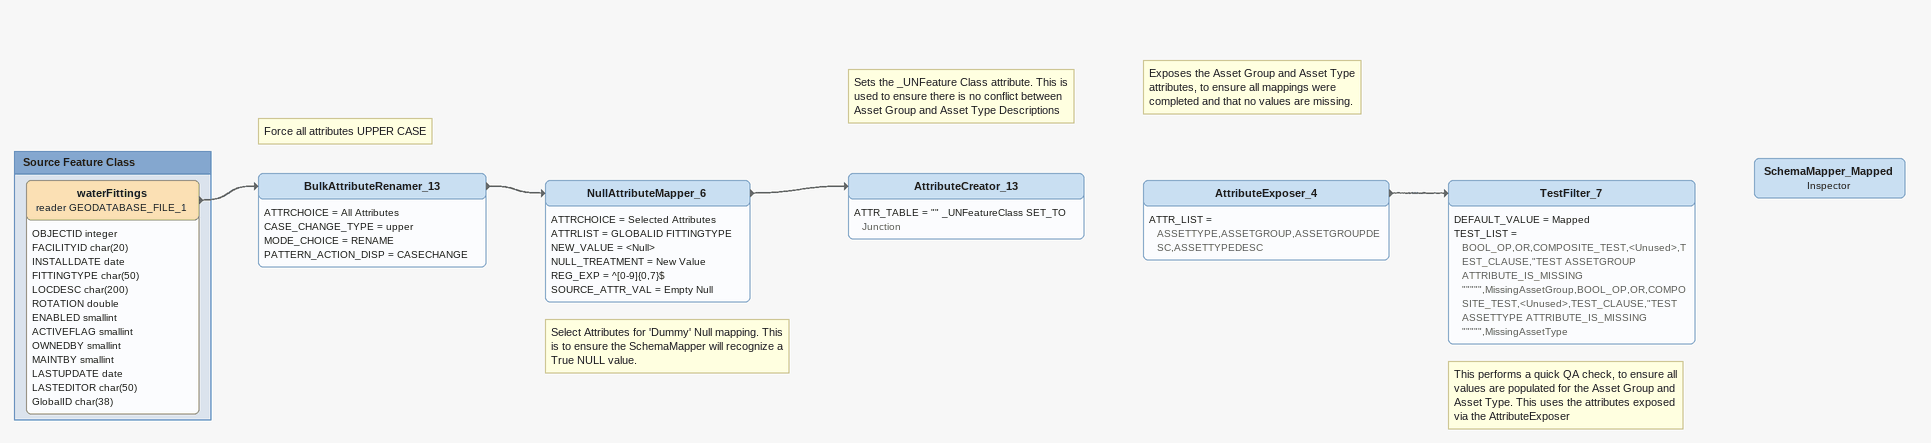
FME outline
Note: Force all attributes UPPER CASE
BulkAttributeRenamer_13
    ATTRCHOICE = All Attributes
    CASE_CHANGE_TYPE = upper
    MODE_CHOICE = RENAME
    PATTERN_ACTION_DISP = CASECHANGE
    -> NullAttributeMapper_6
Note: Select Attributes for 'Dummy' Null mapping. This is to ensure the SchemaMapper will recognize a True NULL value.
NullAttributeMapper_6
    ATTRCHOICE = Selected Attributes
    ATTRLIST = GLOBALID FITTINGTYPE
    NEW_VALUE = <Null>
    NULL_TREATMENT = New Value
    REG_EXP = ^[0-9]{0,7}$
    SOURCE_ATTR_VAL = Empty Null
    -> AttributeCreator_13
Note: Sets the _UNFeature Class attribute. This is used to ensure there is no conflict between Asset Group and Asset Type Descriptions
AttributeCreator_13
    ATTR_TABLE = "" _UNFeatureClass SET_TO Junction
Note: Exposes the Asset Group and Asset Type attributes, to ensure all mappings were completed and that no values are missing.
AttributeExposer_4
    ATTR_LIST = ASSETTYPE,ASSETGROUP,ASSETGROUPDESC,ASSETTYPEDESC
    -> TestFilter_7
Note: This performs a quick QA check, to ensure all values are populated for the Asset Group and Asset Type. This uses the attributes exposed via the AttributeExposer
TestFilter_7
    DEFAULT_VALUE = Mapped
    TEST_LIST = BOOL_OP,OR,COMPOSITE_TEST,<Unused>,TEST_CLAUSE,"TEST ASSETGROUP ATTRIBUTE_IS_MISSING """"",MissingAssetGroup,BOOL_OP,OR,COMPOSITE_TEST,<Unused>,TEST_CLAUSE,"TEST ASSETTYPE ATTRIBUTE_IS_MISSING """"",MissingAssetType
SchemaMapper_Mapped: Inspector

Bookmark: Source Feature Class
waterFittings (reader GEODATABASE_FILE_1)
    attributes: OBJECTID integer, FACILITYID char(20), INSTALLDATE date, FITTINGTYPE char(50), LOCDESC char(200), ROTATION double, ENABLED smallint, ACTIVEFLAG smallint, OWNEDBY smallint, MAINTBY smallint, LASTUPDATE date, LASTEDITOR char(50), GlobalID char(38)
    -> BulkAttributeRenamer_13
